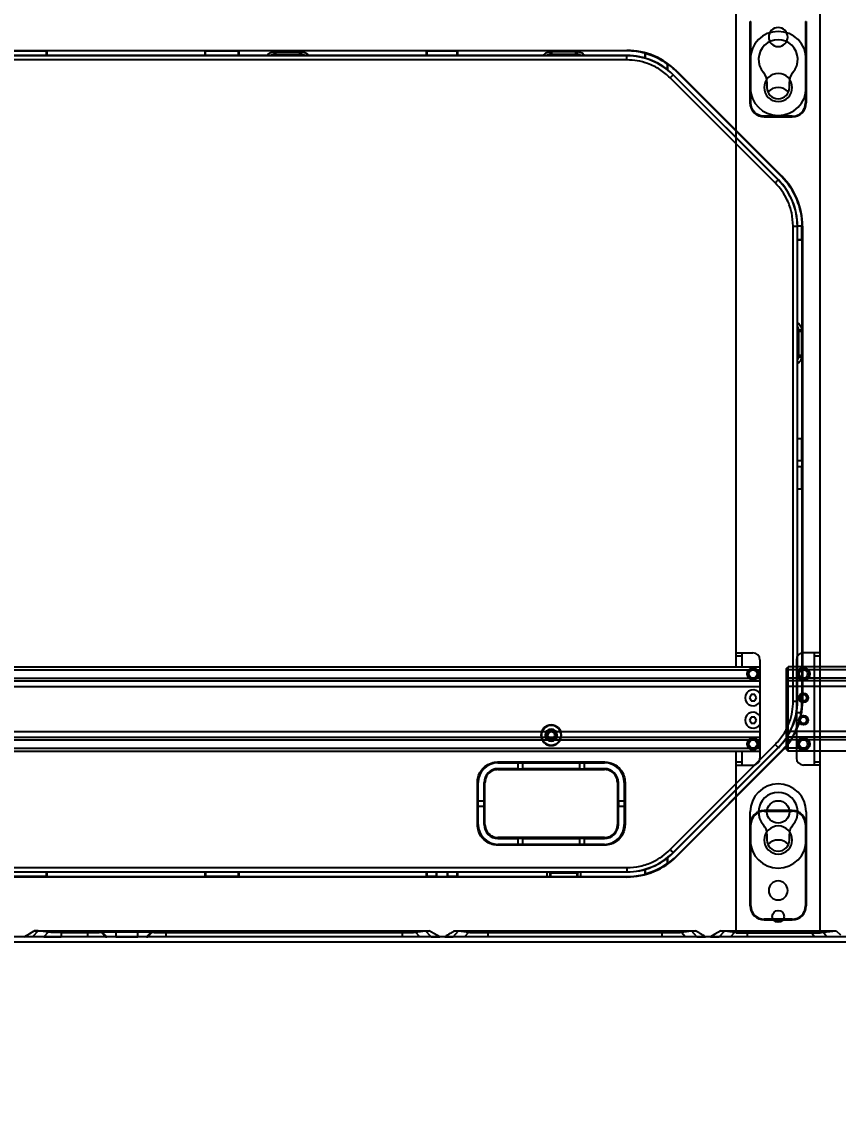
# Model space of a CAD drawing. Header units: millimetres. Extents: x 9226 to 36041, y 16031 to 21779.
# Drawn here: x 31385.2 to 31676.7, y 18032 to 18418 of the extents above; entities that cross this region are included whole.
import ezdxf
from ezdxf import colors
from ezdxf.entities.mleader import LeaderData, LeaderLine
from ezdxf.math import Vec2, Vec3

# ---------------------------------------------------------------- set-up
doc = ezdxf.new("R2010")
doc.units = ezdxf.units.MM
doc.layers.add('02___PRT_ALL_AXES', color=7, linetype='Continuous')
doc.styles.add('OSMS', font='verdana.ttf')

# ---------------------------------------------------------------- blocks, each defined once
blk = doc.blocks.new('G$CBB86864E')
at = {"color": 114, "linetype": 'Continuous', "true_color": 0x139b48}
for p, q in [((612, 0), (612, 672.5)), ((582, 95), (582, 582.5)), ((587, 311.75), (587, 301.75)), ((607, 301.75), (607, 311.75)), ((593, 303.81), (593, 301.75)), ((601, 301.75), (601, 303.81)), ((582, 100), (588, 100)), ((582, 99), (584, 99)), ((584, 100), (584, 95)), ((590.5, 97.5), (590.5, 62.5)), ((603.5, 97.5), (603.5, 62.5)), ((612, 100), (606, 100)), ((610, 60), (610, 100)), ((610, 99), (612, 99)), ((0, 94.5), (0.5, 95)), ((0, 65.5), (0, 94.5)), ((4.53, 94), (0, 94)), ((0.5, 65), (0.5, 95)), ((77.5, 95), (0.5, 95)), ((63.5, 95), (590.5, 95)), ((589.47, 94), (590.5, 94)), ((4.53, 91), (0, 91)), ((0, 90.5), (0.5, 90)), ((50.5, 90), (0.5, 90)), ((63.5, 90), (590.5, 90)), ((589.47, 91), (590.5, 91)), ((50.5, 88), (0, 88)), ((63.5, 88), (590.5, 88)), ((587.35, 85.12), (586.71, 84)), ((588.65, 85.12), (587.35, 85.12)), ((589.29, 84), (588.65, 85.12)), ((586.71, 84), (587.35, 82.88)), ((587.35, 82.88), (588.65, 82.88)), ((588.65, 82.88), (589.29, 84)), ((587.35, 77.12), (586.71, 76)), ((586.71, 76), (587.35, 74.88)), ((588.65, 77.12), (587.35, 77.12)), ((587.35, 74.88), (588.65, 74.88)), ((589.29, 76), (588.65, 77.12)), ((588.65, 74.88), (589.29, 76)), ((50.5, 72), (0, 72)), ((0, 69.5), (0.5, 70)), ((50.5, 70), (0.5, 70)), ((63.5, 72), (590.5, 72)), ((63.5, 70), (590.5, 70)), ((4.53, 69), (0, 69)), ((4.53, 66), (0, 66)), ((589.47, 69), (590.5, 69)), ((589.47, 66), (590.5, 66)), ((0, 65.5), (0.5, 65)), ((50.5, 65), (0.5, 65)), ((63.5, 65), (590.5, 65)), ((582, 0), (582, 65)), ((584, 65), (584, 60)), ((584, 61), (582, 61)), ((582, 60), (588, 60)), ((612, 60), (606, 60)), ((612, 61), (610, 61)), ((612, 0), (582, 0))]:
    blk.add_line(p, q, dxfattribs=at)
for centre, radius in [((588, 92.5), 2), ((588, 92.5), 1.5), ((606, 92.5), 2.3), ((606, 92.5), 2), ((606, 92.5), 1.5), ((6, 84), 1.65), ((6, 84), 1.15), ((6, 76), 1.65), ((6, 76), 1.15), ((588, 67.5), 2), ((606, 67.5), 2.3), ((606, 67.5), 2), ((588, 67.5), 1.5), ((606, 67.5), 1.5)]:
    blk.add_circle(centre, radius, dxfattribs=at)
for centre, radius, start, end in [((597, 311.75), 10, 0, 180), ((597, 311.75), 7, 318.5904, 221.4096), ((588, 303.81), 5, 0, 41.4096), ((606, 303.81), 5, 138.5904, 180), ((597, 301.75), 10, 180, 0), ((597, 301.75), 4, 180, 0), ((597, 296.75), 5, 43.1308, 136.8692), ((588, 97.5), 2.5, 0, 90), ((606, 97.5), 2.5, 90, 180), ((588, 62.5), 2.5, 270, 0), ((606, 62.5), 2.5, 180, 270), ((597, 28.25), 5, 43.1308, 136.8692)]:
    blk.add_arc(centre, radius, start, end, dxfattribs=at)
at = {"layer": '02___PRT_ALL_AXES', "color": 114, "linetype": 'Continuous', "true_color": 0x139b48}
for p, q in [((46.53, 94), (7.47, 94)), ((67.47, 94), (586.53, 94)), ((46.53, 91), (7.47, 91)), ((67.47, 91), (586.53, 91)), ((46.53, 69), (7.47, 69)), ((67.47, 69), (586.53, 69)), ((67.47, 66), (586.53, 66)), ((587, 33.25), (587, 43.25)), ((607, 43.25), (607, 33.25)), ((593, 35.31), (593, 33.25)), ((601, 33.25), (601, 35.31))]:
    blk.add_line(p, q, dxfattribs=at)
for centre, radius in [((6, 92.5), 2.1), ((588, 92.5), 2.1), ((606, 84), 1.25), ((606, 76), 1.25), ((6, 67.5), 2.1), ((588, 67.5), 2.1), ((597, 43.25), 4), ((597, 6), 2.1)]:
    blk.add_circle(centre, radius, dxfattribs=at)
for centre, radius, start, end in [((588, 84), 2.84, 28.0842, 331.9158), ((588, 76), 2.84, 28.0842, 331.9158), ((597, 43.25), 10, 0, 180), ((597, 43.25), 7, 318.5904, 221.4096), ((588, 35.31), 5, 0, 41.4096), ((606, 35.31), 5, 138.5904, 180), ((597, 33.25), 10, 180, 0), ((597, 33.25), 4, 180, 0)]:
    blk.add_arc(centre, radius, start, end, dxfattribs=at)
blk = doc.blocks.new('*U254')
blk.add_blockref('G$CBB86864E', (-306, -341.75))
blk = doc.blocks.new('*U248')
for p in [(1200, 0), (1800, 0)]:
    blk.add_blockref('*U254', p)
blk = doc.blocks.new('G$C9B8E3940')
at = {"color": 7, "linetype": 'Continuous', "lineweight": 25}
for p, q in [((560.04, 371.17), (560, 371.17)), ((560, 371.17), (560, 342.17)), ((560.04, 371.17), (560.22, 371.17)), ((560.04, 342.17), (560.04, 371.17)), ((560.22, 342.17), (560.22, 371.17)), ((579.78, 371.17), (579.78, 342.17)), ((579.78, 371.17), (579.96, 371.17)), ((579.96, 371.17), (579.96, 342.17)), ((579.96, 371.17), (580, 371.17)), ((580, 342.17), (580, 371.17)), ((84, 360.87), (516, 360.87)), ((516, 359), (84, 359)), ((390, 359.08), (210, 359.08)), ((308.93, 360.63), (291.07, 360.63)), ((308.93, 360.63), (309.02, 360.72)), ((308.93, 359.08), (308.93, 360.63)), ((365.48, 360.72), (309.02, 360.72)), ((309.02, 360.72), (309.02, 359.08)), ((365.57, 360.63), (365.48, 360.72)), ((365.48, 359.08), (365.48, 360.72)), ((377.43, 360.63), (365.57, 360.63)), ((365.57, 359.08), (365.57, 360.63)), ((377.43, 360.63), (377.52, 360.72)), ((377.43, 359.08), (377.43, 360.63)), ((444.48, 360.72), (377.52, 360.72)), ((377.52, 360.72), (377.52, 359.08)), ((390.17, 359.17), (390, 359.08)), ((399.83, 359.17), (390.17, 359.17)), ((390.18, 359.37), (399.82, 359.37)), ((390.21, 359.47), (390.21, 360.45)), ((390.71, 359.47), (390.71, 360.45)), ((390.71, 360.45), (399.29, 360.45)), ((399.29, 359.47), (390.71, 359.47)), ((399.29, 359.47), (399.29, 360.45)), ((399.79, 359.47), (399.79, 360.45)), ((400, 359.08), (399.83, 359.17)), ((488.5, 359.08), (400, 359.08)), ((444.48, 360.72), (444.57, 360.63)), ((444.48, 359.08), (444.48, 360.72)), ((455.43, 360.63), (444.57, 360.63)), ((444.57, 360.63), (444.57, 359.08)), ((455.43, 360.63), (455.52, 360.72)), ((455.43, 359.08), (455.43, 360.63)), ((516, 360.72), (455.52, 360.72)), ((455.52, 360.72), (455.52, 359.08)), ((488.67, 359.17), (488.5, 359.08)), ((498.33, 359.17), (488.67, 359.17)), ((488.68, 359.37), (498.32, 359.37)), ((488.71, 360.47), (489.21, 360.47)), ((489.21, 360.47), (497.79, 360.47)), ((489.21, 359.47), (489.21, 360.47)), ((497.79, 359.47), (489.21, 359.47)), ((497.79, 360.47), (498.29, 360.47)), ((497.79, 359.47), (497.79, 360.47)), ((498.29, 359.47), (497.79, 359.47)), ((498.29, 359.47), (498.29, 360.47)), ((498.5, 359.08), (498.33, 359.17)), ((516, 359.08), (498.5, 359.08)), ((516, 360.72), (516, 360.87)), ((516, 359), (516, 359.08)), ((516, 357.51), (516, 359)), ((522.48, 358.16), (522.48, 359.87)), ((522.57, 359.75), (522.57, 358.14)), ((516, 357.51), (84, 357.51)), ((530.43, 356.04), (530.43, 354.1)), ((530.52, 356.09), (530.52, 354.04)), ((532.5, 352.17), (532.56, 352.22)), ((570, 314.67), (532.5, 352.17)), ((570.05, 314.73), (532.56, 352.22)), ((533.72, 353.38), (533.82, 353.49)), ((571.21, 315.89), (533.72, 353.38)), ((533.82, 353.49), (571.32, 315.99)), ((568.94, 313.61), (531.44, 351.11)), ((560.04, 342.17), (560, 342.17)), ((560.04, 342.17), (560.22, 342.17)), ((579.78, 342.17), (579.96, 342.17)), ((579.96, 342.17), (580, 342.17)), ((565.02, 337.21), (565.02, 337.39)), ((575, 337.39), (565.02, 337.39)), ((575, 337.21), (565.02, 337.21)), ((565.02, 337.21), (565.02, 337.17)), ((565.02, 337.17), (575, 337.17)), ((575, 337.21), (575, 337.39)), ((575, 337.21), (575, 337.17)), ((570, 314.67), (570.05, 314.73)), ((571.21, 315.89), (571.32, 315.99)), ((575.34, 298.17), (576.83, 298.17)), ((575.34, 128.67), (575.34, 298.17)), ((576.83, 128.67), (576.83, 298.17)), ((576.83, 298.17), (576.91, 298.17)), ((576.91, 298.31), (578.55, 298.31)), ((578.46, 298.23), (576.91, 298.23)), ((576.91, 261.42), (576.91, 298.17)), ((578.46, 293.37), (578.46, 298.17)), ((578.46, 298.17), (578.7, 298.17)), ((578.7, 298.17), (578.7, 128.67)), ((576.91, 293.37), (578.46, 293.37)), ((578.46, 293.37), (578.55, 293.28)), ((578.55, 293.28), (576.91, 293.28)), ((578.55, 222.44), (578.55, 293.28)), ((577, 261.25), (576.91, 261.42)), ((577, 251.59), (577, 261.25)), ((577.2, 261.24), (577.2, 251.6)), ((577.3, 260.71), (578.3, 260.71)), ((577.3, 252.13), (577.3, 260.71)), ((578.3, 261.22), (578.3, 260.71)), ((578.3, 260.71), (578.3, 252.13)), ((576.91, 251.42), (577, 251.59)), ((576.91, 128.67), (576.91, 251.42)), ((577.3, 251.62), (577.3, 252.13)), ((577.3, 252.13), (578.3, 252.13)), ((577.3, 251.62), (578.3, 251.62)), ((578.3, 252.13), (578.3, 251.62)), ((576.91, 222.44), (578.55, 222.44)), ((578.46, 222.35), (576.91, 222.35)), ((578.55, 222.44), (578.46, 222.35)), ((578.46, 214.42), (578.46, 222.35)), ((578.55, 214.42), (576.91, 214.42)), ((576.91, 212.42), (578.55, 212.42)), ((578.46, 204.49), (578.46, 212.42)), ((578.55, 212.42), (578.55, 214.42)), ((576.91, 204.49), (578.46, 204.49)), ((578.55, 204.4), (576.91, 204.4)), ((578.46, 204.49), (578.55, 204.4)), ((578.55, 129.56), (578.55, 204.4)), ((575.34, 128.67), (576.83, 128.67)), ((576.83, 128.67), (576.91, 128.67)), ((576.91, 129.56), (578.55, 129.56)), ((578.46, 129.48), (576.91, 129.48)), ((578.55, 129.56), (578.46, 129.48)), ((578.46, 128.67), (578.46, 129.48)), ((578.46, 128.67), (578.7, 128.67)), ((578.21, 124.53), (576.54, 124.53)), ((576.56, 124.62), (578.13, 124.62)), ((489, 120.05), (489, 120.23)), ((487.75, 116.55), (487.48, 116.55)), ((489, 118.55), (489, 118.72)), ((490.25, 116.55), (490.53, 116.55)), ((489, 114.55), (489, 114.37)), ((489, 113.05), (489, 112.86)), ((531.44, 75.73), (568.94, 113.23)), ((532.5, 74.67), (570, 112.17)), ((532.56, 74.62), (570.05, 112.12)), ((570, 112.17), (570.05, 112.12)), ((533.72, 73.46), (571.21, 110.96)), ((571.32, 110.85), (533.82, 73.35)), ((571.21, 110.96), (571.32, 110.85)), ((470, 107.03), (508, 107.03)), ((470, 107.03), (470, 106.73)), ((470, 106.73), (508, 106.73)), ((470, 106.73), (470, 106.72)), ((470, 106.72), (477.09, 106.72)), ((470, 104.61), (470, 104.62)), ((477.09, 104.62), (470, 104.62)), ((470, 104.31), (470, 104.61)), ((470, 104.61), (508, 104.61)), ((470, 104.31), (508, 104.31)), ((477.09, 106.72), (478.91, 106.72)), ((477.09, 106.72), (477.09, 104.62)), ((477.09, 104.62), (478.91, 104.62)), ((478.91, 106.72), (499.09, 106.72)), ((478.91, 104.62), (478.91, 106.72)), ((499.09, 104.62), (478.91, 104.62)), ((499.09, 106.72), (500.91, 106.72)), ((499.09, 106.72), (499.09, 104.62)), ((499.09, 104.62), (500.91, 104.62)), ((500.91, 106.72), (508, 106.72)), ((500.91, 104.62), (500.91, 106.72)), ((508, 104.62), (500.91, 104.62)), ((508, 106.73), (508, 107.03)), ((508, 106.72), (508, 106.73)), ((508, 104.62), (508, 104.61)), ((508, 104.61), (508, 104.31)), ((462.64, 84.67), (462.64, 99.67)), ((462.64, 99.67), (462.94, 99.67)), ((462.94, 84.67), (462.94, 99.67)), ((462.95, 99.67), (462.94, 99.67)), ((462.95, 93.08), (462.95, 99.67)), ((465.05, 99.67), (465.05, 93.08)), ((465.05, 99.67), (465.06, 99.67)), ((465.06, 99.67), (465.36, 99.67)), ((465.06, 84.67), (465.06, 99.67)), ((465.36, 84.67), (465.36, 99.67)), ((512.64, 99.67), (512.94, 99.67)), ((512.64, 99.67), (512.64, 84.67)), ((512.94, 99.67), (512.94, 84.67)), ((512.94, 99.67), (512.95, 99.67)), ((512.95, 93.08), (512.95, 99.67)), ((515.05, 99.67), (515.05, 93.08)), ((515.06, 99.67), (515.05, 99.67)), ((515.06, 99.67), (515.06, 84.67)), ((515.36, 99.67), (515.06, 99.67)), ((515.36, 99.67), (515.36, 84.67)), ((462.95, 91.26), (462.95, 93.08)), ((465.05, 93.08), (462.95, 93.08)), ((465.05, 91.26), (465.05, 93.08)), ((512.95, 93.08), (512.95, 91.26)), ((515.05, 93.08), (512.95, 93.08)), ((515.05, 93.08), (515.05, 91.26)), ((462.95, 84.67), (462.95, 91.26)), ((462.95, 91.26), (465.05, 91.26)), ((465.05, 91.26), (465.05, 84.67)), ((512.95, 84.67), (512.95, 91.26)), ((512.95, 91.26), (515.05, 91.26)), ((515.05, 91.26), (515.05, 84.67)), ((575, 89.67), (565, 89.67)), ((565, 89.63), (565, 89.67)), ((565, 89.45), (565, 89.63)), ((565, 89.63), (575, 89.63)), ((565, 89.45), (575, 89.45)), ((575, 89.63), (575, 89.67)), ((575, 89.45), (575, 89.63)), ((462.64, 84.67), (462.94, 84.67)), ((462.94, 84.67), (462.95, 84.67)), ((465.06, 84.67), (465.05, 84.67)), ((465.36, 84.67), (465.06, 84.67)), ((512.94, 84.67), (512.64, 84.67)), ((512.95, 84.67), (512.94, 84.67)), ((515.05, 84.67), (515.06, 84.67)), ((515.36, 84.67), (515.06, 84.67)), ((560.04, 84.67), (560, 84.67)), ((560, 84.67), (560, 55.67)), ((560.04, 84.67), (560.22, 84.67)), ((560.04, 55.67), (560.04, 84.67)), ((560.22, 55.67), (560.22, 84.67)), ((579.78, 84.67), (579.78, 55.67)), ((579.78, 84.67), (579.96, 84.67)), ((579.96, 84.67), (579.96, 55.67)), ((579.96, 84.67), (580, 84.67)), ((580, 55.67), (580, 84.67)), ((470, 79.73), (470, 80.03)), ((508, 80.03), (470, 80.03)), ((508, 79.73), (470, 79.73)), ((470, 79.72), (470, 79.73)), ((470, 79.72), (477.09, 79.72)), ((470, 77.62), (470, 77.61)), ((477.09, 77.62), (470, 77.62)), ((470, 77.31), (470, 77.61)), ((508, 77.61), (470, 77.61)), ((508, 77.31), (470, 77.31)), ((478.91, 79.72), (477.09, 79.72)), ((477.09, 79.72), (477.09, 77.62)), ((478.91, 77.62), (477.09, 77.62)), ((478.91, 79.72), (499.09, 79.72)), ((478.91, 77.62), (478.91, 79.72)), ((499.09, 77.62), (478.91, 77.62)), ((500.91, 79.72), (499.09, 79.72)), ((499.09, 79.72), (499.09, 77.62)), ((500.91, 77.62), (499.09, 77.62)), ((500.91, 79.72), (508, 79.72)), ((500.91, 77.62), (500.91, 79.72)), ((508, 77.62), (500.91, 77.62)), ((508, 80.03), (508, 79.73)), ((508, 79.73), (508, 79.72)), ((508, 77.61), (508, 77.62)), ((508, 77.31), (508, 77.61)), ((532.5, 74.67), (532.56, 74.62)), ((533.72, 73.46), (533.82, 73.35)), ((530.43, 72.74), (530.43, 70.8)), ((530.52, 72.81), (530.52, 70.76)), ((84, 69.34), (516, 69.34)), ((84, 67.84), (516, 67.84)), ((516, 65.97), (84, 65.97)), ((111.5, 67.76), (488.5, 67.76)), ((291.07, 66.21), (308.93, 66.21)), ((308.93, 66.21), (308.93, 67.76)), ((309.02, 66.12), (308.93, 66.21)), ((309.02, 67.76), (309.02, 66.12)), ((309.02, 66.12), (365.48, 66.12)), ((365.48, 66.12), (365.48, 67.76)), ((365.57, 66.21), (365.48, 66.12)), ((365.57, 67.76), (365.57, 66.21)), ((365.57, 66.21), (377.43, 66.21)), ((377.43, 66.21), (377.43, 67.76)), ((377.52, 66.12), (377.43, 66.21)), ((377.52, 67.76), (377.52, 66.12)), ((377.52, 66.12), (444.48, 66.12)), ((444.48, 66.12), (444.48, 67.76)), ((444.57, 66.21), (444.48, 66.12)), ((444.57, 67.76), (444.57, 66.21)), ((444.57, 66.21), (447.93, 66.21)), ((447.93, 67.76), (447.93, 66.21)), ((448.02, 66.12), (447.93, 66.21)), ((448.02, 67.76), (448.02, 66.12)), ((448.02, 66.12), (451.98, 66.12)), ((451.98, 66.12), (451.98, 67.76)), ((451.98, 66.12), (452.07, 66.21)), ((452.07, 66.21), (452.07, 67.76)), ((452.07, 66.21), (455.43, 66.21)), ((455.43, 66.21), (455.43, 67.76)), ((455.52, 66.12), (455.43, 66.21)), ((455.52, 67.76), (455.52, 66.12)), ((455.52, 66.12), (487.55, 66.12)), ((487.55, 66.12), (487.55, 67.76)), ((487.55, 66.12), (487.56, 66.1)), ((487.56, 66.1), (499.44, 66.1)), ((488.51, 67.77), (488.5, 67.76)), ((488.5, 67.76), (488.5, 66.1)), ((488.7, 67.28), (488.5, 67.28)), ((498.3, 67.28), (488.7, 67.28)), ((488.72, 67.78), (498.28, 67.78)), ((498.5, 67.28), (498.3, 67.28)), ((498.5, 67.76), (498.49, 67.77)), ((498.5, 67.76), (516, 67.76)), ((498.5, 66.1), (498.5, 67.76)), ((499.44, 66.1), (499.45, 66.12)), ((499.45, 67.76), (499.45, 66.12)), ((499.45, 66.12), (516, 66.12)), ((516, 69.34), (516, 67.84)), ((516, 67.84), (516, 67.76)), ((516, 66.12), (516, 65.97)), ((522.48, 66.97), (522.48, 68.68)), ((522.57, 68.7), (522.57, 67.09)), ((560.04, 55.67), (560, 55.67)), ((560.04, 55.67), (560.22, 55.67)), ((579.78, 55.67), (579.96, 55.67)), ((579.96, 55.67), (580, 55.67)), ((575, 50.89), (565, 50.89)), ((565, 50.71), (565, 50.89)), ((575, 50.71), (565, 50.71)), ((565, 50.71), (565, 50.67)), ((565, 50.67), (575, 50.67)), ((575, 50.71), (575, 50.89)), ((575, 50.71), (575, 50.67)), ((305.9, 46.73), (303.89, 44.67)), ((304.53, 46.79), (445.47, 46.79)), ((309.48, 46.27), (305.9, 46.73)), ((328.37, 46.28), (328.77, 46.33)), ((330.4, 44.67), (328.77, 46.33)), ((333.57, 46.44), (341.43, 46.44)), ((333.57, 46.44), (333.57, 44.67)), ((341.43, 44.67), (341.43, 46.44)), ((346.23, 46.33), (344.6, 44.67)), ((346.23, 46.33), (346.63, 46.28)), ((440.52, 46.27), (444.1, 46.73)), ((446.11, 44.67), (444.1, 46.73)), ((454, 44.67), (455.9, 46.73)), ((454.53, 46.79), (540.47, 46.79)), ((455.9, 46.73), (459.55, 46.26)), ((473.01, 46.18), (473.01, 46.47)), ((475.5, 46.54), (511.5, 46.54)), ((513.99, 46.47), (513.99, 46.18)), ((535.45, 46.26), (539.1, 46.73)), ((541.01, 44.67), (539.1, 46.73)), ((548.89, 44.67), (550.9, 46.73)), ((549.53, 46.79), (590.71, 46.79)), ((550.9, 46.73), (554.48, 46.27)), ((586.12, 46.26), (590.71, 46.79)), ((590.71, 46.79), (592.24, 45.3)), ((300.79, 44.67), (299.21, 44.67)), ((307.93, 44.67), (303.89, 44.67)), ((309.48, 46.27), (307.93, 44.67)), ((314.07, 46.17), (323.58, 46.17)), ((314.07, 46.17), (314.07, 44.67)), ((323.58, 44.67), (314.07, 44.67)), ((323.58, 44.67), (323.58, 46.17)), ((328.37, 46.28), (329.94, 44.67)), ((329.94, 44.67), (330.4, 44.67)), ((333.57, 44.67), (341.43, 44.67)), ((344.6, 44.67), (345.06, 44.67)), ((345.06, 44.67), (346.63, 46.28)), ((351.42, 46.17), (435.93, 46.17)), ((351.42, 46.17), (351.42, 44.67)), ((435.93, 44.67), (351.42, 44.67)), ((435.93, 44.67), (435.93, 46.17)), ((442.07, 44.67), (440.52, 46.27)), ((446.11, 44.67), (442.07, 44.67)), ((450.98, 44.67), (449.21, 44.67)), ((458.08, 44.67), (454, 44.67)), ((458.08, 44.67), (459.55, 46.26)), ((466.41, 46.11), (528.59, 46.11)), ((466.41, 46.11), (466.41, 44.67)), ((528.59, 44.67), (466.41, 44.67)), ((511.5, 46.12), (475.5, 46.12)), ((528.59, 44.67), (528.59, 46.11)), ((535.45, 46.26), (536.92, 44.67)), ((541.01, 44.67), (536.92, 44.67)), ((545.79, 44.67), (544.02, 44.67)), ((552.93, 44.67), (548.89, 44.67)), ((552.93, 44.67), (554.48, 46.27)), ((559.07, 46.17), (581.74, 46.17)), ((559.07, 44.67), (559.07, 46.17)), ((582.9, 44.67), (559.07, 44.67)), ((582.9, 44.67), (581.74, 46.17)), ((586.12, 46.26), (587.35, 44.67)), ((592.46, 44.67), (587.35, 44.67))]:
    blk.add_line(p, q, dxfattribs=at)
at = {"color": 8, "linetype": 'Continuous', "lineweight": 25}
for p, q in [((488.5, 67.28), (488.5, 66.1)), ((488.7, 67.28), (488.7, 66.1)), ((498.3, 66.1), (498.3, 67.28)), ((498.5, 66.1), (498.5, 67.28)), ((475.5, 46.54), (475.5, 46.12)), ((511.5, 46.12), (511.5, 46.54))]:
    blk.add_line(p, q, dxfattribs=at)
at = {"color": 7, "linetype": 'Continuous', "lineweight": 25, "flags": 128}
for points in [[(488.71, 359.47), (488.71, 360.03), (488.71, 360.47)], [(530.43, 356.04), (530.48, 356.07), (530.52, 356.09)], [(531.44, 351.11), (531.65, 351.31), (531.84, 351.51), (532.02, 351.69), (532.18, 351.85), (532.31, 351.98), (532.41, 352.08), (532.48, 352.15), (532.5, 352.17)], [(568.94, 313.61), (569.14, 313.82), (569.34, 314.01), (569.52, 314.19), (569.68, 314.35), (569.81, 314.48), (569.91, 314.58), (569.98, 314.65), (570, 314.67)], [(578.55, 298.31), (578.5, 298.26), (578.46, 298.23)], [(577.3, 261.22), (577.86, 261.22), (578.3, 261.22)], [(578.21, 124.53), (578.16, 124.58), (578.13, 124.62)], [(568.94, 113.23), (569.14, 113.03), (569.34, 112.83), (569.52, 112.65), (569.68, 112.49), (569.81, 112.36), (569.91, 112.26), (569.98, 112.19), (570, 112.17)], [(531.44, 75.73), (531.65, 75.53), (531.84, 75.33), (532.02, 75.15), (532.18, 74.99), (532.31, 74.86), (532.41, 74.76), (532.48, 74.7), (532.5, 74.67)], [(530.43, 70.8), (530.48, 70.77), (530.52, 70.76)], [(300.79, 44.67), (302.88, 45.86), (304.53, 46.79)], [(449.21, 44.67), (447.12, 45.86), (445.47, 46.79)], [(549.53, 46.79), (547.43, 45.6), (545.79, 44.67)]]:
    blk.add_lwpolyline(points, dxfattribs=at)
at = {"color": 8, "linetype": 'Continuous', "lineweight": 25, "flags": 128}
for points in [[(473.34, 46.5), (473.23, 46.39), (473.01, 46.18)], [(513.99, 46.18), (513.72, 46.45), (513.66, 46.5)]]:
    blk.add_lwpolyline(points, dxfattribs=at)
at = {"color": 7, "linetype": 'Continuous', "lineweight": 25}
for centre, radius, start, end in [((570, 365.67), 3.4, 0, 180), ((570, 365.67), 3.4, 180, 0), ((390.71, 477.45), 117, 269.7555, 269.9983), ((390.71, 477.45), 117.98, 269.7555, 269.9983), ((399.29, 477.45), 117, 270.0017, 270.2445), ((399.29, 477.45), 117.98, 270.0017, 270.2445), ((516, 335.67), 25.2, 45, 90), ((516, 335.67), 25.05, 75.008, 90), ((516, 335.67), 23.41, 45, 90), ((516, 335.67), 23.33, 45, 90), ((516, 335.67), 24.96, 54.6912, 74.7467), ((516, 335.67), 25.05, 45, 54.5878), ((570, 347.67), 5, 0, 180), ((570, 347.67), 5, 180, 0), ((575, 342.17), 4.78, 270, 0), ((575, 342.17), 4.96, 270, 0), ((575, 342.17), 5, 270, 0), ((553.5, 298.17), 23.33, 0, 45), ((553.5, 298.17), 23.41, 0, 45), ((553.5, 298.17), 25.05, 0.3201, 45), ((553.5, 298.17), 25.2, 0, 45), ((553.5, 298.17), 24.96, 0, 0.1209), ((553.5, 128.67), 23.33, 315, 0), ((553.5, 128.67), 23.41, 315, 0), ((553.5, 128.67), 25.2, 315, 0), ((553.5, 128.67), 24.96, 350.6567, 0), ((553.5, 128.67), 25.05, 315, 350.4872), ((489, 116.55), 3.68, 90, 270), ((489, 116.55), 3.5, 90, 270), ((489, 116.55), 3.68, 270, 90), ((489, 116.55), 3.5, 270, 90), ((489, 116.55), 2.17, 90, 270), ((489, 116.55), 2, 90, 270), ((489, 116.55), 1.53, 0, 180), ((489, 116.55), 1.53, 180, 0), ((489, 116.55), 1.25, 0, 180), ((489, 116.55), 1.25, 180, 0), ((489, 116.55), 2.17, 270, 90), ((489, 116.55), 2, 270, 90), ((470, 99.67), 7.06, 90, 180), ((470, 99.67), 7.05, 90, 180), ((470, 99.67), 4.95, 90, 180), ((470, 99.67), 4.94, 90, 180), ((508, 99.67), 7.06, 0, 90), ((508, 99.67), 7.05, 0, 90), ((508, 99.67), 4.95, 0, 90), ((508, 99.67), 4.94, 0, 90), ((565, 84.67), 5, 90, 180), ((565, 84.67), 4.96, 90, 180), ((565, 84.67), 4.78, 90, 180), ((575, 84.67), 5, 0, 90), ((575, 84.67), 4.96, 0, 90), ((575, 84.67), 4.78, 0, 90), ((470, 84.67), 7.06, 180, 270), ((470, 84.67), 7.05, 180, 270), ((470, 84.67), 4.95, 180, 270), ((470, 84.67), 4.94, 180, 270), ((508, 84.67), 4.94, 270, 0), ((508, 84.67), 7.06, 270, 0), ((508, 84.67), 4.95, 270, 0), ((508, 84.67), 7.05, 270, 0), ((570, 79.17), 5, 0, 180), ((570, 79.17), 5, 180, 0), ((516, 91.17), 23.33, 270, 315), ((516, 91.17), 23.41, 270, 315), ((516, 91.17), 25.2, 270, 315), ((516, 91.17), 25.05, 305.4122, 315), ((516, 91.17), 24.96, 285.2533, 305.3088), ((516, 91.17), 25.05, 270, 284.992), ((570, 61.17), 3.4, 0, 180), ((570, 61.17), 3.4, 180, 0), ((565, 55.67), 5, 180, 270), ((565, 55.67), 4.96, 180, 270), ((565, 55.67), 4.78, 180, 270), ((575, 55.67), 4.96, 270, 0), ((575, 55.67), 4.78, 270, 0), ((575, 55.67), 5, 270, 0)]:
    blk.add_arc(centre, radius, start, end, dxfattribs=at)
for points, knots in [([(387.72, 359.08), (387.82, 359.23), (388.06, 359.61), (388.66, 360.05), (389.4, 360.39), (389.94, 360.43), (390.21, 360.45)], [0, 0, 0, 0, 0.1828547, 0.4554015, 0.7277889, 1, 1, 1, 1]), ([(390.21, 359.47), (390.03, 359.46), (389.67, 359.43), (389.27, 359.27), (389.09, 359.11), (389.05, 359.08)], [0, 0, 0, 0, 0.4290542, 0.8702011, 1, 1, 1, 1]), ([(390.17, 359.17), (390.18, 359.17), (390.18, 359.18), (390.18, 359.23), (390.18, 359.3), (390.18, 359.34), (390.18, 359.37)], [0, 0, 0, 0, 0.270751, 0.562569, 0.789515, 1, 1, 1, 1]), ([(399.79, 360.45), (400.06, 360.43), (400.6, 360.39), (401.34, 360.05), (401.94, 359.61), (402.18, 359.23), (402.28, 359.08)], [0, 0, 0, 0, 0.2717375, 0.5442723, 0.8166554, 1, 1, 1, 1]), ([(400.95, 359.08), (400.91, 359.11), (400.73, 359.27), (400.33, 359.43), (399.97, 359.46), (399.79, 359.47)], [0, 0, 0, 0, 0.1316853, 0.5721692, 1, 1, 1, 1]), ([(399.82, 359.37), (399.82, 359.34), (399.82, 359.28), (399.82, 359.21), (399.82, 359.17), (399.83, 359.17), (399.83, 359.17)], [0, 0, 0, 0, 0.270435, 0.562124, 0.789276, 1, 1, 1, 1]), ([(486.2, 359.08), (486.27, 359.2), (486.49, 359.57), (487.06, 360.02), (487.85, 360.4), (488.42, 360.45), (488.71, 360.47)], [0, 0, 0, 0, 0.138841, 0.425869, 0.712955, 1, 1, 1, 1]), ([(488.71, 359.47), (488.53, 359.46), (488.17, 359.43), (487.77, 359.27), (487.58, 359.12), (487.54, 359.08)], [0, 0, 0, 0, 0.430124, 0.864432, 1, 1, 1, 1]), ([(488.67, 359.17), (488.68, 359.17), (488.68, 359.18), (488.68, 359.23), (488.68, 359.3), (488.68, 359.34), (488.68, 359.37)], [0, 0, 0, 0, 0.270751, 0.562569, 0.789516, 1, 1, 1, 1]), ([(498.29, 360.47), (498.57, 360.45), (499.15, 360.4), (499.93, 360.03), (500.5, 359.58), (500.73, 359.2), (500.8, 359.08)], [0, 0, 0, 0, 0.284178, 0.569437, 0.854622, 1, 1, 1, 1]), ([(499.46, 359.08), (499.42, 359.12), (499.24, 359.27), (498.83, 359.43), (498.47, 359.46), (498.29, 359.47)], [0, 0, 0, 0, 0.135256, 0.57038, 1, 1, 1, 1]), ([(498.32, 359.37), (498.32, 359.34), (498.32, 359.28), (498.32, 359.21), (498.32, 359.17), (498.33, 359.17), (498.33, 359.17)], [0, 0, 0, 0, 0.270436, 0.562125, 0.789277, 1, 1, 1, 1]), ([(531.44, 351.11), (530.25, 352.16), (527.84, 354.29), (523.76, 356.22), (519.76, 357.32), (517.25, 357.44), (516, 357.51)], [0, 0, 0, 0, 0.277834, 0.56046, 0.782101, 1, 1, 1, 1]), ([(560, 342.17), (560, 340.86), (560.54, 339.56), (562.4, 337.71), (563.7, 337.17), (565.02, 337.17)], [0, 0, 0, 0, 0.5, 0.5, 1, 1, 1, 1]), ([(565.02, 337.21), (563.71, 337.21), (562.42, 337.74), (560.57, 339.58), (560.04, 340.87), (560.04, 342.17)], [0, 0, 0, 0, 0.5, 0.5, 1, 1, 1, 1]), ([(565.02, 337.39), (563.76, 337.39), (562.54, 337.89), (560.73, 339.68), (560.22, 340.89), (560.22, 342.17)], [0, 0, 0, 0, 0.5, 0.5, 1, 1, 1, 1]), ([(575.34, 298.17), (575.24, 299.76), (575.03, 302.97), (573.51, 307.22), (571.47, 310.82), (569.78, 312.69), (568.94, 313.61)], [0, 0, 0, 0, 0.277835, 0.56046, 0.782102, 1, 1, 1, 1]), ([(576.91, 263.73), (577.06, 263.63), (577.45, 263.38), (577.89, 262.78), (578.24, 262.03), (578.28, 261.49), (578.3, 261.22)], [0, 0, 0, 0, 0.1830949, 0.4575607, 0.7317374, 1, 1, 1, 1]), ([(577.3, 261.22), (577.29, 261.4), (577.26, 261.76), (577.1, 262.16), (576.95, 262.34), (576.91, 262.39)], [0, 0, 0, 0, 0.429531, 0.864028, 1, 1, 1, 1]), ([(577, 261.25), (577, 261.25), (577.01, 261.24), (577.06, 261.24), (577.13, 261.24), (577.17, 261.24), (577.2, 261.24)], [0, 0, 0, 0, 0.270748, 0.562604, 0.789557, 1, 1, 1, 1]), ([(577.3, 260.71), (577.3, 260.81), (577.3, 260.98), (577.3, 261.15), (577.3, 261.22)], [0, 0, 0, 0, 0.55619, 1, 1, 1, 1]), ([(576.91, 250.46), (576.95, 250.5), (577.1, 250.68), (577.26, 251.08), (577.29, 251.44), (577.3, 251.62)], [0, 0, 0, 0, 0.135683, 0.570596, 1, 1, 1, 1]), ([(578.3, 251.62), (578.28, 251.36), (578.24, 250.81), (577.89, 250.06), (577.45, 249.46), (577.06, 249.21), (576.91, 249.11)], [0, 0, 0, 0, 0.2678448, 0.5421643, 0.816662, 1, 1, 1, 1]), ([(577.2, 251.6), (577.17, 251.6), (577.11, 251.6), (577.04, 251.6), (577, 251.6), (577, 251.6), (577, 251.59)], [0, 0, 0, 0, 0.2704462, 0.5621073, 0.7892688, 1, 1, 1, 1]), ([(568.94, 113.23), (569.99, 114.42), (572.12, 116.83), (574.05, 120.91), (575.15, 124.91), (575.27, 127.42), (575.34, 128.67)], [0, 0, 0, 0, 0.277834, 0.560459, 0.782101, 1, 1, 1, 1]), ([(462.64, 99.67), (462.69, 100.35), (462.81, 101.77), (463.75, 103.77), (465.33, 105.54), (467.51, 106.79), (469.19, 106.96), (470, 107.03)], [0, 0, 0, 0, 0.177562, 0.367139, 0.563361, 0.789752, 1, 1, 1, 1]), ([(470, 104.31), (469.34, 104.23), (467.98, 104.06), (466.42, 102.8), (465.52, 101.25), (465.41, 100.18), (465.36, 99.67)], [0, 0, 0, 0, 0.2706523, 0.5622237, 0.7885804, 1, 1, 1, 1]), ([(508, 107.03), (508.68, 106.98), (510.1, 106.86), (512.1, 105.92), (513.87, 104.34), (515.12, 102.16), (515.29, 100.48), (515.36, 99.67)], [0, 0, 0, 0, 0.177561, 0.367139, 0.563361, 0.789751, 1, 1, 1, 1]), ([(512.64, 99.67), (512.56, 100.33), (512.39, 101.7), (511.13, 103.25), (509.57, 104.15), (508.51, 104.26), (508, 104.31)], [0, 0, 0, 0, 0.270653, 0.562224, 0.78858, 1, 1, 1, 1]), ([(470, 77.31), (469.32, 77.36), (467.9, 77.48), (465.9, 78.42), (464.14, 80), (462.88, 82.18), (462.72, 83.86), (462.64, 84.67)], [0, 0, 0, 0, 0.177562, 0.367139, 0.563361, 0.789752, 1, 1, 1, 1]), ([(465.36, 84.67), (465.45, 84.01), (465.62, 82.65), (466.87, 81.09), (468.43, 80.19), (469.49, 80.08), (470, 80.03)], [0, 0, 0, 0, 0.2706545, 0.5622237, 0.7885804, 1, 1, 1, 1]), ([(515.36, 84.67), (515.31, 83.99), (515.19, 82.57), (514.25, 80.57), (512.67, 78.81), (510.49, 77.55), (508.81, 77.39), (508, 77.31)], [0, 0, 0, 0, 0.1775625, 0.3671385, 0.5633609, 0.7897515, 1, 1, 1, 1]), ([(508, 80.03), (508.66, 80.12), (510.03, 80.29), (511.58, 81.54), (512.48, 83.1), (512.59, 84.16), (512.64, 84.67)], [0, 0, 0, 0, 0.2706529, 0.5622224, 0.7885805, 1, 1, 1, 1]), ([(516, 69.34), (517.59, 69.44), (520.8, 69.64), (525.05, 71.16), (528.65, 73.2), (530.52, 74.89), (531.44, 75.73)], [0, 0, 0, 0, 0.277835, 0.560459, 0.782101, 1, 1, 1, 1]), ([(488.5, 67.28), (488.5, 67.38), (488.5, 67.57), (488.51, 67.71), (488.51, 67.77)], [0, 0, 0, 0, 0.559457, 1, 1, 1, 1]), ([(488.51, 67.77), (488.51, 67.77), (488.52, 67.77), (488.59, 67.78), (488.67, 67.78), (488.72, 67.78)], [0, 0, 0, 0, 0.2296, 0.49981, 1, 1, 1, 1]), ([(488.7, 67.28), (488.7, 67.35), (488.71, 67.48), (488.71, 67.64), (488.72, 67.75), (488.72, 67.77), (488.72, 67.78)], [0, 0, 0, 0, 0.2499902, 0.5, 0.7499994, 1, 1, 1, 1]), ([(498.28, 67.78), (498.33, 67.78), (498.41, 67.78), (498.48, 67.77), (498.49, 67.77), (498.49, 67.77)], [0, 0, 0, 0, 0.500132, 0.768271, 1, 1, 1, 1]), ([(498.28, 67.78), (498.28, 67.77), (498.29, 67.75), (498.29, 67.64), (498.29, 67.48), (498.3, 67.35), (498.3, 67.28)], [0, 0, 0, 0, 0.250001, 0.5, 0.75001, 1, 1, 1, 1]), ([(498.49, 67.77), (498.5, 67.69), (498.5, 67.54), (498.5, 67.36), (498.5, 67.28)], [0, 0, 0, 0, 0.559503, 1, 1, 1, 1]), ([(328.77, 46.33), (328.79, 46.33), (328.82, 46.34), (328.87, 46.34), (328.93, 46.35), (329, 46.35), (329.08, 46.36), (329.16, 46.36), (329.26, 46.37), (329.46, 46.38), (329.83, 46.39), (330.43, 46.41), (331.13, 46.42), (331.77, 46.43), (332.31, 46.43), (332.72, 46.43), (333.14, 46.43), (333.43, 46.44), (333.57, 46.44)], [0, 0, 0, 0, 0.031591, 0.062998, 0.094275, 0.12548, 0.156672, 0.187907, 0.219242, 0.250735, 0.37563, 0.499946, 0.624169, 0.749276, 0.812121, 0.874543, 0.937012, 1, 1, 1, 1]), ([(341.43, 46.44), (341.5, 46.44), (341.64, 46.44), (341.86, 46.43), (342.07, 46.43), (342.28, 46.43), (342.48, 46.43), (342.69, 46.43), (342.89, 46.43), (343.29, 46.43), (343.87, 46.42), (344.57, 46.41), (345.17, 46.39), (345.58, 46.38), (345.84, 46.36), (346, 46.35), (346.14, 46.34), (346.2, 46.33), (346.23, 46.33)], [0, 0, 0, 0, 0.031524, 0.062879, 0.094122, 0.125312, 0.156509, 0.187772, 0.219157, 0.250725, 0.375643, 0.499928, 0.62399, 0.74911, 0.811952, 0.874407, 0.936936, 1, 1, 1, 1]), ([(444.1, 46.73), (444.11, 46.73), (444.14, 46.74), (444.19, 46.74), (444.25, 46.74), (444.32, 46.75), (444.4, 46.75), (444.49, 46.76), (444.61, 46.76), (444.77, 46.77), (444.98, 46.78), (445.22, 46.78), (445.39, 46.78), (445.47, 46.79)], [0, 0, 0, 0, 0.070627, 0.141117, 0.211685, 0.28254, 0.353893, 0.425947, 0.498903, 0.626368, 0.751621, 0.875781, 1, 1, 1, 1]), ([(454.53, 46.79), (454.38, 46.7), (453.83, 46.37), (452.65, 45.67), (451.62, 45.05), (450.98, 44.67)], [0, 0, 0, 0, 0.128382, 0.461964, 1, 1, 1, 1]), ([(454.53, 46.79), (454.58, 46.79), (454.69, 46.78), (454.85, 46.78), (455, 46.78), (455.13, 46.77), (455.26, 46.77), (455.37, 46.76), (455.48, 46.76), (455.58, 46.76), (455.66, 46.75), (455.74, 46.75), (455.8, 46.74), (455.86, 46.74), (455.89, 46.73), (455.9, 46.73)], [0, 0, 0, 0, 0.081304, 0.160977, 0.239243, 0.316339, 0.392509, 0.46801, 0.543104, 0.618057, 0.693139, 0.768615, 0.844748, 0.921794, 1, 1, 1, 1]), ([(473.01, 46.47), (473.01, 46.47), (473.02, 46.48), (473.03, 46.48), (473.06, 46.48), (473.1, 46.49), (473.15, 46.49), (473.24, 46.5), (473.42, 46.51), (473.73, 46.52), (474.11, 46.53), (474.47, 46.53), (474.78, 46.53), (475.02, 46.54), (475.26, 46.54), (475.42, 46.54), (475.5, 46.54)], [0, 0, 0, 0, 0.041423, 0.082722, 0.124081, 0.165683, 0.207707, 0.250328, 0.376041, 0.500051, 0.623745, 0.749502, 0.813022, 0.875536, 0.937655, 1, 1, 1, 1]), ([(511.5, 46.54), (511.55, 46.54), (511.66, 46.54), (511.82, 46.54), (511.98, 46.54), (512.14, 46.54), (512.3, 46.53), (512.55, 46.53), (512.89, 46.53), (513.27, 46.52), (513.58, 46.51), (513.77, 46.5), (513.88, 46.49), (513.94, 46.48), (513.98, 46.48), (513.99, 46.47), (513.99, 46.47)], [0, 0, 0, 0, 0.041409, 0.082694, 0.12404, 0.165628, 0.207641, 0.250251, 0.37594, 0.499942, 0.623644, 0.749425, 0.812962, 0.875495, 0.937634, 1, 1, 1, 1]), ([(539.1, 46.73), (539.11, 46.73), (539.14, 46.74), (539.19, 46.74), (539.25, 46.74), (539.32, 46.75), (539.4, 46.75), (539.49, 46.76), (539.61, 46.76), (539.77, 46.77), (539.98, 46.78), (540.21, 46.78), (540.39, 46.78), (540.47, 46.79)], [0, 0, 0, 0, 0.070683, 0.141114, 0.211506, 0.282074, 0.353029, 0.424581, 0.496934, 0.622304, 0.747252, 0.872812, 1, 1, 1, 1]), ([(544.02, 44.67), (543.43, 45.02), (542.84, 45.38), (541.95, 45.9), (541.65, 46.08), (541.21, 46.35), (541.06, 46.43), (540.77, 46.61), (540.62, 46.7), (540.47, 46.79)], [0, 0, 0, 0, 0.5, 0.5, 0.75, 0.75, 0.875, 0.875, 1, 1, 1, 1]), ([(549.53, 46.79), (549.58, 46.79), (549.68, 46.78), (549.82, 46.78), (549.95, 46.78), (550.07, 46.77), (550.19, 46.77), (550.31, 46.77), (550.44, 46.76), (550.58, 46.75), (550.72, 46.75), (550.83, 46.74), (550.88, 46.73), (550.9, 46.73)], [0, 0, 0, 0, 0.070759, 0.141336, 0.211942, 0.282789, 0.354086, 0.426038, 0.498844, 0.626087, 0.751275, 0.87553, 1, 1, 1, 1]), ([(303.89, 44.67), (303.88, 44.67), (303.87, 44.67), (303.83, 44.67), (303.78, 44.67), (303.73, 44.67), (303.67, 44.67), (303.6, 44.67), (303.52, 44.67), (303.43, 44.67), (303.31, 44.67), (303.16, 44.67), (302.97, 44.67), (302.74, 44.67), (302.45, 44.67), (302.04, 44.67), (301.47, 44.67), (301.04, 44.67), (300.79, 44.67)], [0, 0, 0, 0, 0.026568, 0.052975, 0.079405, 0.106041, 0.133062, 0.16064, 0.188936, 0.2181, 0.248268, 0.297359, 0.355469, 0.422619, 0.498821, 0.612154, 0.779213, 1, 1, 1, 1]), ([(307.93, 44.67), (307.95, 44.67), (307.99, 44.67), (308.06, 44.67), (308.14, 44.67), (308.23, 44.67), (308.33, 44.67), (308.43, 44.67), (308.54, 44.67), (308.66, 44.67), (308.79, 44.67), (308.92, 44.67), (309.05, 44.67), (309.19, 44.67), (309.34, 44.67), (309.49, 44.67), (309.65, 44.67), (309.81, 44.67), (309.97, 44.67), (310.14, 44.67), (310.31, 44.67), (310.48, 44.67), (310.66, 44.67), (310.83, 44.67), (311.01, 44.67), (311.19, 44.67), (311.37, 44.67), (311.56, 44.67), (311.74, 44.67), (311.92, 44.67), (312.1, 44.67), (312.29, 44.67), (312.47, 44.67), (312.65, 44.67), (312.83, 44.67), (313.01, 44.67), (313.19, 44.67), (313.37, 44.67), (313.55, 44.67), (313.72, 44.67), (313.89, 44.67), (314.01, 44.67), (314.07, 44.67)], [0, 0, 0, 0, 0.030074, 0.059857, 0.089357, 0.118579, 0.147528, 0.176207, 0.204617, 0.232761, 0.260641, 0.288256, 0.315609, 0.3427, 0.369531, 0.396104, 0.422421, 0.448485, 0.4743, 0.499868, 0.525187, 0.550245, 0.575049, 0.5996, 0.623902, 0.647957, 0.671766, 0.695331, 0.718653, 0.741731, 0.764567, 0.787162, 0.809515, 0.831628, 0.853501, 0.875135, 0.896531, 0.917691, 0.938616, 0.959308, 0.979769, 1, 1, 1, 1]), ([(314.07, 46.17), (313, 46.17), (311.93, 46.18), (310.28, 46.22), (309.7, 46.24), (309.48, 46.27)], [0, 0, 0, 0, 0.5, 0.5, 1, 1, 1, 1]), ([(323.58, 46.17), (323.65, 46.17), (323.79, 46.17), (324, 46.17), (324.21, 46.17), (324.42, 46.17), (324.63, 46.17), (324.84, 46.18), (325.04, 46.18), (325.44, 46.18), (326.02, 46.19), (326.72, 46.2), (327.32, 46.22), (327.72, 46.23), (327.99, 46.24), (328.15, 46.25), (328.29, 46.26), (328.34, 46.27), (328.37, 46.28)], [0, 0, 0, 0, 0.031472, 0.062797, 0.094034, 0.125242, 0.15648, 0.187807, 0.219282, 0.250962, 0.376071, 0.500136, 0.623947, 0.749089, 0.812047, 0.874544, 0.937041, 1, 1, 1, 1]), ([(329.94, 44.67), (329.92, 44.67), (329.89, 44.67), (329.82, 44.67), (329.75, 44.67), (329.67, 44.67), (329.57, 44.67), (329.47, 44.67), (329.37, 44.67), (329.25, 44.67), (328.98, 44.67), (328.5, 44.67), (327.7, 44.67), (326.78, 44.67), (325.97, 44.67), (325.33, 44.67), (324.9, 44.67), (324.47, 44.67), (324.02, 44.67), (323.73, 44.67), (323.58, 44.67)], [0, 0, 0, 0, 0.028076, 0.056002, 0.083816, 0.111558, 0.139266, 0.16698, 0.194739, 0.222582, 0.250547, 0.375391, 0.499963, 0.624426, 0.749428, 0.799666, 0.84961, 0.899492, 0.949545, 1, 1, 1, 1]), ([(333.57, 44.67), (333.51, 44.67), (333.39, 44.67), (333.2, 44.67), (333.02, 44.67), (332.84, 44.67), (332.66, 44.67), (332.37, 44.67), (331.97, 44.67), (331.51, 44.67), (331.12, 44.67), (330.83, 44.67), (330.63, 44.67), (330.49, 44.67), (330.43, 44.67), (330.4, 44.67)], [0, 0, 0, 0, 0.041522, 0.082966, 0.124467, 0.166159, 0.208172, 0.250637, 0.376559, 0.500003, 0.623076, 0.749308, 0.833551, 0.91677, 1, 1, 1, 1]), ([(344.6, 44.67), (344.59, 44.67), (344.56, 44.67), (344.51, 44.67), (344.45, 44.67), (344.37, 44.67), (344.29, 44.67), (344.14, 44.67), (343.88, 44.67), (343.49, 44.67), (343.03, 44.67), (342.58, 44.67), (342.16, 44.67), (341.8, 44.67), (341.55, 44.67), (341.43, 44.67)], [0, 0, 0, 0, 0.041558, 0.083031, 0.124549, 0.166241, 0.208237, 0.250661, 0.376611, 0.499974, 0.623083, 0.749247, 0.83358, 0.916808, 1, 1, 1, 1]), ([(351.42, 44.67), (351.34, 44.67), (351.17, 44.67), (350.93, 44.67), (350.68, 44.67), (350.44, 44.67), (350.2, 44.67), (349.96, 44.67), (349.72, 44.67), (349.48, 44.67), (348.97, 44.67), (348.22, 44.67), (347.31, 44.67), (346.51, 44.67), (345.98, 44.67), (345.65, 44.67), (345.46, 44.67), (345.3, 44.67), (345.16, 44.67), (345.09, 44.67), (345.06, 44.67)], [0, 0, 0, 0, 0.028051, 0.055957, 0.083758, 0.111494, 0.139203, 0.166927, 0.194704, 0.222574, 0.250576, 0.375454, 0.500038, 0.624433, 0.7494, 0.799606, 0.84954, 0.899432, 0.949509, 1, 1, 1, 1]), ([(346.63, 46.28), (346.64, 46.27), (346.67, 46.27), (346.72, 46.26), (346.78, 46.26), (346.85, 46.25), (346.93, 46.25), (347.02, 46.24), (347.11, 46.24), (347.32, 46.23), (347.68, 46.22), (348.28, 46.2), (348.98, 46.19), (349.62, 46.18), (350.16, 46.17), (350.58, 46.17), (351, 46.17), (351.28, 46.17), (351.42, 46.17)], [0, 0, 0, 0, 0.031538, 0.062914, 0.094186, 0.125409, 0.156643, 0.187945, 0.219372, 0.250981, 0.376066, 0.500166, 0.624128, 0.749261, 0.81222, 0.874682, 0.937118, 1, 1, 1, 1]), ([(435.93, 46.17), (436, 46.17), (436.14, 46.17), (436.34, 46.17), (436.53, 46.17), (436.73, 46.17), (436.93, 46.17), (437.12, 46.17), (437.32, 46.18), (437.7, 46.18), (438.25, 46.19), (438.91, 46.2), (439.49, 46.21), (439.88, 46.23), (440.14, 46.24), (440.3, 46.25), (440.43, 46.26), (440.49, 46.27), (440.52, 46.27)], [0, 0, 0, 0, 0.031364, 0.062594, 0.093748, 0.124885, 0.156063, 0.187341, 0.218775, 0.250423, 0.37549, 0.5002, 0.624668, 0.749756, 0.812662, 0.875029, 0.93732, 1, 1, 1, 1]), ([(442.07, 44.67), (442.06, 44.67), (442.02, 44.67), (441.95, 44.67), (441.88, 44.67), (441.8, 44.67), (441.71, 44.67), (441.61, 44.67), (441.5, 44.67), (441.39, 44.67), (441.12, 44.67), (440.65, 44.67), (439.88, 44.67), (438.99, 44.67), (438.22, 44.67), (437.61, 44.67), (437.2, 44.67), (436.78, 44.67), (436.36, 44.67), (436.08, 44.67), (435.93, 44.67)], [0, 0, 0, 0, 0.027944, 0.05576, 0.083487, 0.111164, 0.138829, 0.166524, 0.194286, 0.222154, 0.250168, 0.375048, 0.500025, 0.624821, 0.749815, 0.800056, 0.849966, 0.899774, 0.94971, 1, 1, 1, 1]), ([(446.11, 44.67), (446.15, 44.68), (446.22, 44.68), (446.38, 44.68), (446.45, 44.68), (446.58, 44.68), (446.66, 44.68), (447.04, 44.68), (447.93, 44.68), (448.72, 44.67), (449.21, 44.67)], [0, 0, 0, 0, 0.125, 0.125, 0.1875, 0.1875, 0.25, 0.25, 0.5, 1, 1, 1, 1]), ([(450.98, 44.67), (451.2, 44.67), (451.62, 44.67), (452.23, 44.67), (452.79, 44.67), (453.23, 44.67), (453.55, 44.67), (453.71, 44.67), (453.83, 44.67), (453.91, 44.67), (453.96, 44.67), (453.98, 44.67), (454, 44.67)], [0, 0, 0, 0, 0.197327, 0.381155, 0.551938, 0.705939, 0.779745, 0.83538, 0.885753, 0.930289, 0.968412, 1, 1, 1, 1]), ([(466.41, 44.67), (466.32, 44.67), (466.12, 44.67), (465.84, 44.67), (465.55, 44.67), (465.27, 44.67), (464.98, 44.67), (464.7, 44.67), (464.42, 44.67), (464.14, 44.67), (463.87, 44.67), (463.23, 44.67), (462.26, 44.67), (461.06, 44.67), (460.01, 44.67), (459.32, 44.67), (458.88, 44.67), (458.63, 44.67), (458.41, 44.67), (458.22, 44.67), (458.13, 44.67), (458.08, 44.67)], [0, 0, 0, 0, 0.025156, 0.050205, 0.075175, 0.100096, 0.124996, 0.149903, 0.174847, 0.199855, 0.224957, 0.250179, 0.375075, 0.500025, 0.624817, 0.749804, 0.800036, 0.849944, 0.899754, 0.949697, 1, 1, 1, 1]), ([(459.55, 46.26), (459.57, 46.26), (459.61, 46.25), (459.68, 46.25), (459.76, 46.24), (459.84, 46.23), (459.94, 46.23), (460.04, 46.22), (460.16, 46.21), (460.28, 46.21), (460.57, 46.19), (461.1, 46.18), (461.96, 46.15), (462.79, 46.14), (463.5, 46.13), (464.06, 46.12), (464.63, 46.12), (465.15, 46.12), (465.62, 46.11), (466.01, 46.11), (466.28, 46.11), (466.41, 46.11)], [0, 0, 0, 0, 0.028041, 0.055925, 0.083694, 0.111386, 0.139043, 0.166706, 0.194414, 0.222209, 0.25013, 0.375181, 0.499971, 0.624889, 0.687445, 0.749918, 0.81235, 0.874949, 0.91673, 0.958368, 1, 1, 1, 1]), ([(475.5, 46.12), (475.45, 46.12), (475.34, 46.12), (475.18, 46.12), (475.02, 46.12), (474.86, 46.12), (474.7, 46.12), (474.45, 46.13), (474.11, 46.13), (473.73, 46.14), (473.42, 46.15), (473.23, 46.16), (473.12, 46.17), (473.06, 46.17), (473.02, 46.18), (473.02, 46.18), (473.01, 46.18)], [0, 0, 0, 0, 0.041409, 0.0826942, 0.1240396, 0.1656284, 0.2076407, 0.2502512, 0.3759397, 0.4999417, 0.6236438, 0.7494252, 0.8129616, 0.8754948, 0.9376339, 1, 1, 1, 1]), ([(513.99, 46.18), (513.99, 46.18), (513.98, 46.18), (513.97, 46.18), (513.94, 46.17), (513.9, 46.17), (513.86, 46.16), (513.76, 46.16), (513.58, 46.15), (513.27, 46.14), (512.89, 46.13), (512.53, 46.12), (512.22, 46.12), (511.98, 46.12), (511.74, 46.12), (511.58, 46.12), (511.5, 46.12)], [0, 0, 0, 0, 0.041423, 0.082722, 0.124081, 0.165683, 0.207707, 0.250328, 0.376041, 0.500051, 0.623745, 0.749502, 0.813022, 0.875536, 0.937655, 1, 1, 1, 1]), ([(528.59, 46.11), (528.67, 46.11), (528.83, 46.11), (529.07, 46.11), (529.31, 46.11), (529.54, 46.11), (529.9, 46.12), (530.37, 46.12), (530.94, 46.12), (531.5, 46.13), (532.21, 46.14), (533.04, 46.15), (533.9, 46.18), (534.47, 46.2), (534.82, 46.21), (535.02, 46.22), (535.2, 46.24), (535.34, 46.25), (535.41, 46.26), (535.45, 46.26)], [0, 0, 0, 0, 0.024971, 0.049933, 0.074916, 0.099951, 0.125065, 0.187608, 0.250098, 0.312516, 0.37513, 0.500051, 0.624786, 0.749897, 0.800039, 0.849884, 0.899668, 0.949628, 1, 1, 1, 1]), ([(536.92, 44.67), (536.9, 44.67), (536.85, 44.67), (536.77, 44.67), (536.69, 44.67), (536.59, 44.67), (536.48, 44.67), (536.37, 44.67), (536.25, 44.67), (536.11, 44.67), (535.97, 44.67), (535.63, 44.67), (534.99, 44.67), (533.94, 44.67), (532.74, 44.67), (531.69, 44.67), (530.86, 44.67), (530.3, 44.67), (529.74, 44.67), (529.16, 44.67), (528.78, 44.67), (528.59, 44.67)], [0, 0, 0, 0, 0.0251928, 0.0502698, 0.0752591, 0.100189, 0.125088, 0.1499846, 0.1749075, 0.1998853, 0.2249462, 0.2501183, 0.3749942, 0.4999365, 0.6248496, 0.7498443, 0.8001095, 0.8500289, 0.8998308, 0.949745, 1, 1, 1, 1]), ([(541.01, 44.67), (541.02, 44.67), (541.03, 44.67), (541.07, 44.67), (541.12, 44.67), (541.17, 44.67), (541.22, 44.67), (541.28, 44.67), (541.33, 44.67), (541.39, 44.67), (541.44, 44.67), (541.49, 44.67), (541.54, 44.67), (541.63, 44.67), (541.78, 44.67), (542, 44.67), (542.28, 44.67), (542.72, 44.67), (543.31, 44.67), (543.78, 44.67), (544.02, 44.67)], [0, 0, 0, 0, 0.029324, 0.057709, 0.084998, 0.11107, 0.135833, 0.159225, 0.181055, 0.201155, 0.220223, 0.233251, 0.250523, 0.272191, 0.31618, 0.385095, 0.470009, 0.570274, 0.78513, 1, 1, 1, 1]), ([(545.79, 44.67), (546.11, 44.67), (546.73, 44.67), (547.51, 44.67), (548.13, 44.68), (548.5, 44.67), (548.67, 44.67), (548.74, 44.68), (548.79, 44.68), (548.83, 44.67), (548.86, 44.67), (548.88, 44.67), (548.89, 44.67)], [0, 0, 0, 0, 0.289629, 0.546849, 0.69149, 0.839411, 0.868678, 0.897795, 0.916239, 0.948597, 0.965761, 1, 1, 1, 1]), ([(559.07, 44.67), (558.99, 44.67), (558.83, 44.67), (558.59, 44.67), (558.36, 44.67), (558.13, 44.67), (557.9, 44.67), (557.67, 44.67), (557.44, 44.67), (557.21, 44.67), (556.73, 44.67), (556.01, 44.67), (555.12, 44.67), (554.35, 44.67), (553.84, 44.67), (553.52, 44.67), (553.33, 44.67), (553.17, 44.67), (553.03, 44.67), (552.96, 44.67), (552.93, 44.67)], [0, 0, 0, 0, 0.027956, 0.055781, 0.083514, 0.111194, 0.138859, 0.166549, 0.194304, 0.222161, 0.250161, 0.375032, 0.500008, 0.624842, 0.749841, 0.800085, 0.849995, 0.899798, 0.949723, 1, 1, 1, 1]), ([(554.48, 46.27), (554.5, 46.27), (554.53, 46.26), (554.58, 46.26), (554.64, 46.25), (554.71, 46.25), (554.78, 46.24), (554.87, 46.24), (554.96, 46.23), (555.16, 46.23), (555.52, 46.21), (556.09, 46.2), (556.76, 46.19), (557.37, 46.18), (557.88, 46.17), (558.27, 46.17), (558.67, 46.17), (558.93, 46.17), (559.07, 46.17)], [0, 0, 0, 0, 0.031369, 0.062604, 0.093761, 0.124899, 0.156076, 0.187351, 0.218781, 0.250423, 0.37549, 0.500202, 0.624684, 0.74977, 0.812676, 0.87504, 0.937326, 1, 1, 1, 1]), ([(581.74, 46.17), (582.32, 46.17), (583.46, 46.17), (584.83, 46.2), (585.72, 46.23), (585.98, 46.25), (586.12, 46.26)], [0, 0, 0, 0, 0.283309, 0.554081, 0.771157, 1, 1, 1, 1]), ([(587.35, 44.67), (587.22, 44.67), (587.02, 44.67), (586.49, 44.67), (586.15, 44.67), (585.37, 44.67), (584.93, 44.67), (583.96, 44.67), (583.44, 44.67), (582.9, 44.67)], [0, 0, 0, 0, 0.25, 0.25, 0.5, 0.5, 0.75, 0.75, 1, 1, 1, 1])]:
    blk.add_open_spline(points, degree=3, knots=knots, dxfattribs=at)
for points in [[(489.21, 359.47), (489.04, 359.47), (488.88, 359.47), (488.71, 359.47)], [(522.48, 359.87), (522.51, 359.83), (522.54, 359.79), (522.57, 359.75)], [(522.57, 67.09), (522.54, 67.05), (522.51, 67.01), (522.48, 66.97)], [(305.9, 46.73), (305.73, 46.75), (305.23, 46.77), (304.53, 46.79)]]:
    blk.add_open_spline(points, degree=3, dxfattribs=at)
blk = doc.blocks.new('*U247')
blk.add_blockref('G$C9B8E3940', (-300, -217.42))
blk = doc.blocks.new('*U255')
blk.add_blockref('*U247', (1200, 0))

msp = doc.modelspace()

# ---------------------------------------------------------------- linework, layer by layer
at = {"color": 30, "true_color": 0xf26722}
for points in [[(29883.25, 19780.984), (32887.25, 19780.984), (32887.25, 18089.484), (29883.25, 18089.484)], [(29885.25, 19778.984), (32885.25, 19778.984), (32885.25, 18091.484), (29885.25, 18091.484)]]:
    msp.add_lwpolyline(points, close=True, dxfattribs=at)

# ---------------------------------------------------------------- block references
at = {"lineweight": -3}
for name, p in [('*U255', (30185.25, 18264.233)), ('*U248', (30164.25, 18434.484))]:
    msp.add_blockref(name, p, dxfattribs=at)

# ---------------------------------------------------------------- leaders
at = {"color": 114, "lineweight": -3, "true_color": 0x139b48}
ml = msp.add_multileader_mtext('Standard', dxfattribs=at)
ml.set_content('{\\C114;\\c4758291;Green means the wall mounting frame}', color=4, style='OSMS')
ml.set_leader_properties()
ml.build(insert=Vec2(0, 0))
ml.multileader.update_dxf_attribs({"dogleg_length": 3, "arrow_head_size": 30.48})
ctx = ml.context
ctx.base_point, ctx.char_height, ctx.arrow_head_size, ctx.landing_gap_size, ctx.plane_origin = Vec3(31812.122, 17590.429), 60, 30.48, 11.43, Vec3(31362.523, 17236.897)
notes = []
notes.append((ctx, [(1, (1, 1, 0), (31379.996, 17590.429), (1, 0), 432.126, [(0, [(31221.925, 18164.734)], 0, [])])]))
ctx.mtext.insert, ctx.mtext.width, ctx.mtext.defined_height, ctx.mtext.flow_direction = Vec3(31823.552, 17628.951), 3181.4201, 605.077, 5
for ctx, leaders in notes:
    for number, flags, end, landing, length, lines in leaders:
        leader = LeaderData()
        leader.index, (leader.has_last_leader_line, leader.has_dogleg_vector, leader.attachment_direction) = number, flags
        leader.last_leader_point, leader.dogleg_vector, leader.dogleg_length = Vec3(end), Vec3(landing), length
        for number, points, colour, breaks in lines:
            line = LeaderLine()
            line.index, line.vertices, line.color, line.breaks = number, Vec3.list(points), colors.encode_raw_color(colour), breaks
            leader.lines.append(line)
        ctx.leaders.append(leader)

doc.saveas('drawing.dxf')
